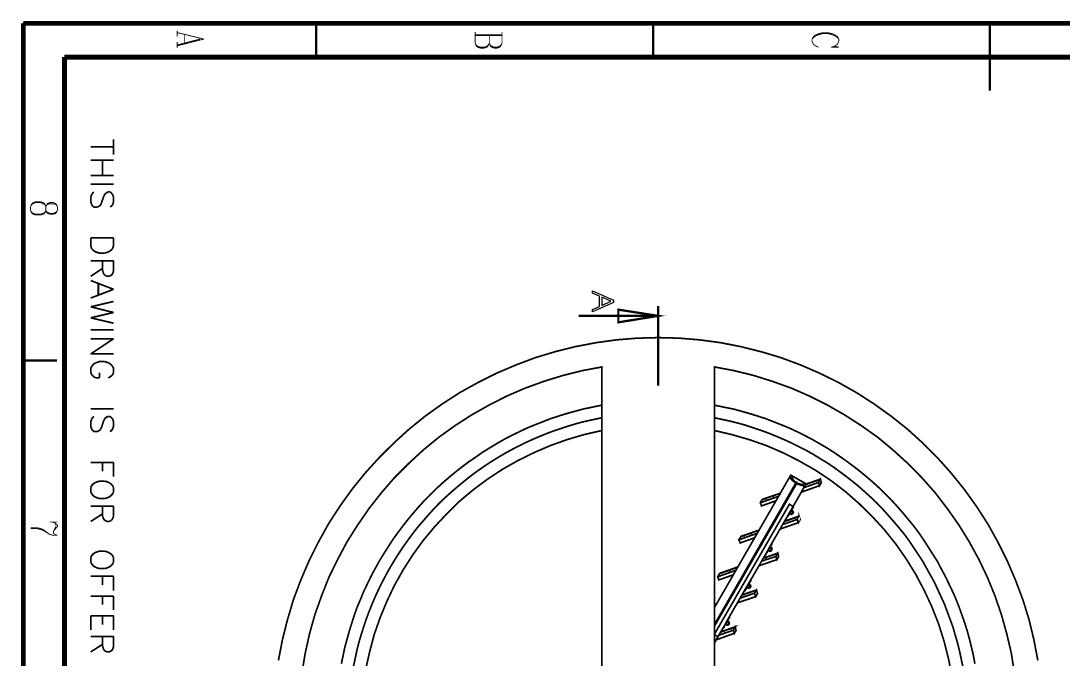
# Model space of a CAD drawing. Extents: x 0.1 to 11.6, y 0.3 to 16.2.
# Drawn here: x 0.14 to 6.29, y 12.47 to 16.23 of the extents above; entities that cross this region are included whole.
import ezdxf

# ---------------------------------------------------------------- set-up
doc = ezdxf.new("R2010")
doc.units = 0
doc.header["$MEASUREMENT"] = 0

msp = doc.modelspace()

# ---------------------------------------------------------------- linework, layer by layer
at = {"color": 0}
for points, const_width in [([(0.155003, 16.22), (11.57, 16.22)], 0.028333), ([(0.155003, 0.310004), (0.155003, 16.22)], 0.028333), ([(1.88499, 16.02), (1.88499, 16.22)], 0.013333), ([(3.87332, 16.02), (3.87332, 16.22)], 0.013333), ([(5.86165, 16.02), (5.86165, 16.22)], 0.013333), ([(5.86165, 16.22), (5.86165, 15.8217)], 0.013333), ([(1.06331, 16.1767), (1.06331, 16.1433)], 0.005208), ([(1.22168, 16.1267), (1.06331, 16.165)], 0.005208), ([(1.22168, 16.1267), (1.06331, 16.0867)], 0.005208), ([(1.19835, 16.1267), (1.06331, 16.0917)], 0.005208), ([(1.10834, 16.155), (1.10834, 16.1033)], 0.005208), ([(2.82335, 16.1017), (2.82335, 16.1683)], 0.005208), ([(2.98167, 16.1517), (2.82335, 16.1517)], 0.005208), ([(2.98167, 16.1467), (2.82335, 16.1467)], 0.005208), ([(2.90668, 16.1467), (2.90668, 16.1017)], 0.005208), ([(2.98167, 16.1683), (2.98167, 16.1017)], 0.005208), ([(4.81999, 16.1417), (4.81168, 16.125)], 0.005208), ([(4.81999, 16.135), (4.81168, 16.125)], 0.005208), ([(4.81168, 16.125), (4.81168, 16.1133)], 0.005208), ([(4.83501, 16.1517), (4.81999, 16.1417)], 0.005208), ([(4.83501, 16.1467), (4.81999, 16.135)], 0.005208), ([(4.84999, 16.1583), (4.83501, 16.1517)], 0.005208), ([(4.84999, 16.1517), (4.83501, 16.1467)], 0.005208), ([(4.87169, 16.1633), (4.84999, 16.1583)], 0.005208), ([(4.87169, 16.1583), (4.84999, 16.1517)], 0.005208), ([(4.91, 16.1633), (4.87169, 16.1633)], 0.005208), ([(4.91, 16.1583), (4.87169, 16.1583)], 0.005208), ([(4.93164, 16.1583), (4.91, 16.1633)], 0.005208), ([(4.93164, 16.1517), (4.91, 16.1583)], 0.005208), ([(4.94667, 16.1517), (4.93164, 16.1583)], 0.005208), ([(4.94667, 16.1467), (4.93164, 16.1517)], 0.005208), ([(4.96164, 16.1417), (4.94667, 16.1517)], 0.005208), ([(4.96164, 16.135), (4.94667, 16.1467)], 0.005208), ([(4.97, 16.125), (4.96164, 16.1417)], 0.005208), ([(4.97, 16.125), (4.96164, 16.135)], 0.005208), ([(4.97, 16.1133), (4.97, 16.125)], 0.005208), ([(1.06331, 16.11), (1.06331, 16.075)], 0.005208), ([(2.83003, 16.085), (2.82335, 16.1017)], 0.005208), ([(2.83003, 16.09), (2.82335, 16.1017)], 0.005208), ([(2.83832, 16.085), (2.83003, 16.09)], 0.005208), ([(2.83832, 16.0783), (2.83003, 16.085)], 0.005208), ([(2.85335, 16.0783), (2.83832, 16.085)], 0.005208), ([(2.85335, 16.0733), (2.83832, 16.0783)], 0.005208), ([(2.875, 16.0783), (2.85335, 16.0783)], 0.005208), ([(2.875, 16.0733), (2.85335, 16.0733)], 0.005208), ([(2.89165, 16.085), (2.875, 16.0783)], 0.005208), ([(2.89165, 16.0783), (2.875, 16.0733)], 0.005208), ([(2.89833, 16.09), (2.89165, 16.085)], 0.005208), ([(2.89833, 16.085), (2.89165, 16.0783)], 0.005208), ([(2.90668, 16.1017), (2.89833, 16.085)], 0.005208), ([(2.90668, 16.1017), (2.89833, 16.09)], 0.005208), ([(2.91336, 16.085), (2.90668, 16.1017)], 0.005208), ([(2.91336, 16.09), (2.90668, 16.1017)], 0.005208), ([(2.92165, 16.085), (2.91336, 16.09)], 0.005208), ([(2.92165, 16.0783), (2.91336, 16.085)], 0.005208), ([(2.93668, 16.0783), (2.92165, 16.085)], 0.005208), ([(2.93668, 16.0733), (2.92165, 16.0783)], 0.005208), ([(2.95167, 16.0783), (2.93668, 16.0783)], 0.005208), ([(2.95167, 16.0733), (2.93668, 16.0733)], 0.005208), ([(2.96669, 16.085), (2.95167, 16.0783)], 0.005208), ([(2.96669, 16.0783), (2.95167, 16.0733)], 0.005208), ([(2.97331, 16.09), (2.96669, 16.085)], 0.005208), ([(2.97331, 16.085), (2.96669, 16.0783)], 0.005208), ([(2.98167, 16.1017), (2.97331, 16.085)], 0.005208), ([(2.98167, 16.1017), (2.97331, 16.09)], 0.005208), ([(4.81168, 16.1133), (4.81999, 16.0967)], 0.005208), ([(4.81999, 16.0967), (4.83501, 16.085)], 0.005208), ([(4.83501, 16.085), (4.84999, 16.0783)], 0.005208), ([(4.94667, 16.085), (4.92503, 16.0783)], 0.005208), ([(4.92503, 16.0783), (4.97, 16.0783)], 0.005208), ([(4.94667, 16.085), (4.96164, 16.0967)], 0.005208), ([(4.97, 16.0783), (4.94667, 16.085)], 0.005208), ([(4.96164, 16.0967), (4.97, 16.1133)], 0.005208), ([(0.398329, 16.02), (11.315, 16.02)], 0.028333), ([(0.398329, 0.533311), (0.398329, 16.02)], 0.028333), ([(0.688314, 15.535), (0.688314, 15.445)], 0.01), ([(0.688314, 15.49), (0.553331, 15.49)], 0.01), ([(0.688314, 15.4117), (0.553331, 15.4117)], 0.01), ([(0.623318, 15.4117), (0.623318, 15.3217)], 0.01), ([(0.688314, 15.3217), (0.553331, 15.3217)], 0.01), ([(0.688314, 15.27), (0.553331, 15.27)], 0.01), ([(0.553331, 15.1933), (0.560004, 15.2117)], 0.01), ([(0.560004, 15.2117), (0.571669, 15.225)], 0.01), ([(0.629992, 15.1983), (0.616644, 15.16)], 0.01), ([(0.636664, 15.2117), (0.629992, 15.1983)], 0.01), ([(0.643338, 15.2183), (0.636664, 15.2117)], 0.01), ([(0.656685, 15.225), (0.643338, 15.2183)], 0.01), ([(0.668349, 15.225), (0.656685, 15.225)], 0.01), ([(0.68164, 15.2117), (0.668349, 15.225)], 0.01), ([(0.688314, 15.1933), (0.68164, 15.2117)], 0.01), ([(0.205024, 15.155), (0.198351, 15.1383)], 0.005208), ([(0.205024, 15.15), (0.198351, 15.1383)], 0.005208), ([(0.198351, 15.1383), (0.198351, 15.115)], 0.005208), ([(0.213325, 15.1617), (0.205024, 15.155)], 0.005208), ([(0.213325, 15.155), (0.205024, 15.15)], 0.005208), ([(0.228353, 15.1667), (0.213325, 15.1617)], 0.005208), ([(0.228353, 15.1617), (0.213325, 15.155)], 0.005208), ([(0.258356, 15.1667), (0.228353, 15.1667)], 0.005208), ([(0.258356, 15.1617), (0.228353, 15.1617)], 0.005208), ([(0.273329, 15.1617), (0.258356, 15.1667)], 0.005208), ([(0.273329, 15.155), (0.258356, 15.1617)], 0.005208), ([(0.281685, 15.155), (0.273329, 15.1617)], 0.005208), ([(0.281685, 15.15), (0.273329, 15.155)], 0.005208), ([(0.288357, 15.1383), (0.281685, 15.155)], 0.005208), ([(0.288357, 15.1383), (0.281685, 15.15)], 0.005208), ([(0.296658, 15.155), (0.288357, 15.1383)], 0.005208), ([(0.296658, 15.15), (0.288357, 15.1383)], 0.005208), ([(0.288357, 15.1383), (0.288357, 15.115)], 0.005208), ([(0.311686, 15.1617), (0.296658, 15.155)], 0.005208), ([(0.311686, 15.155), (0.296658, 15.15)], 0.005208), ([(0.333333, 15.1617), (0.311686, 15.1617)], 0.005208), ([(0.333333, 15.155), (0.311686, 15.155)], 0.005208), ([(0.348307, 15.155), (0.333333, 15.1617)], 0.005208), ([(0.348307, 15.15), (0.333333, 15.155)], 0.005208), ([(0.356663, 15.1383), (0.348307, 15.155)], 0.005208), ([(0.356663, 15.1383), (0.348307, 15.15)], 0.005208), ([(0.356663, 15.115), (0.356663, 15.1383)], 0.005208), ([(0.553331, 15.1667), (0.553331, 15.1933)], 0.01), ([(0.560004, 15.1467), (0.553331, 15.1667)], 0.01), ([(0.571669, 15.135), (0.560004, 15.1467)], 0.01), ([(0.591689, 15.135), (0.571669, 15.135)], 0.01), ([(0.604981, 15.1417), (0.591689, 15.135)], 0.01), ([(0.611654, 15.1467), (0.604981, 15.1417)], 0.01), ([(0.616644, 15.16), (0.611654, 15.1467)], 0.01), ([(0.668349, 15.135), (0.68164, 15.1467)], 0.01), ([(0.68164, 15.1467), (0.688314, 15.1667)], 0.01), ([(0.688314, 15.1667), (0.688314, 15.1933)], 0.01), ([(0.198351, 15.115), (0.205024, 15.0983)], 0.005208), ([(0.198351, 15.115), (0.205024, 15.105)], 0.005208), ([(0.205024, 15.105), (0.213325, 15.0983)], 0.005208), ([(0.205024, 15.0983), (0.213325, 15.0933)], 0.005208), ([(0.213325, 15.0983), (0.228353, 15.0933)], 0.005208), ([(0.213325, 15.0933), (0.228353, 15.0883)], 0.005208), ([(0.228353, 15.0933), (0.258356, 15.0933)], 0.005208), ([(0.228353, 15.0883), (0.258356, 15.0883)], 0.005208), ([(0.258356, 15.0933), (0.273329, 15.0983)], 0.005208), ([(0.258356, 15.0883), (0.273329, 15.0933)], 0.005208), ([(0.273329, 15.0983), (0.281685, 15.105)], 0.005208), ([(0.273329, 15.0933), (0.281685, 15.0983)], 0.005208), ([(0.281685, 15.0983), (0.288357, 15.115)], 0.005208), ([(0.281685, 15.105), (0.288357, 15.115)], 0.005208), ([(0.288357, 15.115), (0.296658, 15.0983)], 0.005208), ([(0.288357, 15.115), (0.296658, 15.105)], 0.005208), ([(0.296658, 15.105), (0.311686, 15.0983)], 0.005208), ([(0.296658, 15.0983), (0.311686, 15.0933)], 0.005208), ([(0.311686, 15.0983), (0.333333, 15.0983)], 0.005208), ([(0.311686, 15.0933), (0.333333, 15.0933)], 0.005208), ([(0.333333, 15.0983), (0.348307, 15.105)], 0.005208), ([(0.333333, 15.0933), (0.348307, 15.0983)], 0.005208), ([(0.348307, 15.0983), (0.356663, 15.115)], 0.005208), ([(0.348307, 15.105), (0.356663, 15.115)], 0.005208), ([(0.688314, 14.9533), (0.553331, 14.9533)], 0.01), ([(0.553331, 14.9083), (0.553331, 14.9533)], 0.01), ([(0.688314, 14.9533), (0.688314, 14.9083)], 0.01), ([(0.560004, 14.8883), (0.553331, 14.9083)], 0.01), ([(0.571669, 14.8767), (0.560004, 14.8883)], 0.01), ([(0.68164, 14.8883), (0.668349, 14.8767)], 0.01), ([(0.688314, 14.9083), (0.68164, 14.8883)], 0.01), ([(0.585015, 14.87), (0.571669, 14.8767)], 0.01), ([(0.604981, 14.8633), (0.585015, 14.87)], 0.01), ([(0.636664, 14.8633), (0.604981, 14.8633)], 0.01), ([(0.656685, 14.87), (0.636664, 14.8633)], 0.01), ([(0.668349, 14.8767), (0.656685, 14.87)], 0.01), ([(0.688314, 14.8183), (0.553331, 14.8183)], 0.01), ([(0.623318, 14.7733), (0.553331, 14.7267)], 0.01), ([(0.623318, 14.76), (0.623318, 14.8183)], 0.01), ([(0.688314, 14.8183), (0.688314, 14.76)], 0.01), ([(0.629992, 14.74), (0.623318, 14.76)], 0.01), ([(0.636664, 14.7333), (0.629992, 14.74)], 0.01), ([(0.650011, 14.7267), (0.636664, 14.7333)], 0.01), ([(0.663357, 14.7267), (0.650011, 14.7267)], 0.01), ([(0.675022, 14.7333), (0.663357, 14.7267)], 0.01), ([(0.68164, 14.74), (0.675022, 14.7333)], 0.01), ([(0.688314, 14.76), (0.68164, 14.74)], 0.01), ([(0.688314, 14.65), (0.553331, 14.7017)], 0.01), ([(0.688314, 14.65), (0.553331, 14.5983)], 0.01), ([(0.598307, 14.6817), (0.598307, 14.6167)], 0.01), ([(0.688314, 14.5783), (0.553331, 14.5467)], 0.01), ([(0.688314, 14.5133), (0.553331, 14.5467)], 0.01), ([(3.90332, 14.5517), (3.90332, 14.0817)], 0.013333), ([(0.688314, 14.5133), (0.553331, 14.4817)], 0.01), ([(0.688314, 14.45), (0.553331, 14.4817)], 0.01), ([(3.435, 14.4933), (3.90332, 14.4933)], 0.013333), ([(0.688314, 14.41), (0.553331, 14.41)], 0.01), ([(0.688314, 14.3583), (0.553331, 14.3583)], 0.01), ([(0.688314, 14.3583), (0.553331, 14.2683)], 0.01), ([(6.14501, 12.46), (6.12169, 12.5817), (6.09332, 12.7), (6.05664, 12.8184), (6.01335, 12.9333), (5.965, 13.0467), (5.91, 13.1567), (5.84999, 13.265), (5.78331, 13.3683), (5.71164, 13.4683), (5.63499, 13.5633), (5.55333, 13.655), (5.46669, 13.7416), (5.375, 13.825), (5.27832, 13.9017), (5.17833, 13.9733), (5.07497, 14.04), (4.96832, 14.1), (4.85667, 14.155), (4.74501, 14.2033), (4.62831, 14.2467), (4.51167, 14.2817), (4.39165, 14.3117), (4.27165, 14.335), (4.14833, 14.3517), (4.02669, 14.3617), (3.90332, 14.365), (3.78, 14.3617), (3.65831, 14.3517), (3.53668, 14.335), (3.41499, 14.3117), (3.29497, 14.2817), (3.17833, 14.2467), (3.06332, 14.2033), (2.94997, 14.155), (2.84, 14.1), (2.73167, 14.04), (2.62831, 13.9733), (2.52832, 13.9017), (2.43332, 13.825), (2.34169, 13.7416), (2.25499, 13.655), (2.17165, 13.5633), (2.095, 13.4683), (2.02333, 13.3683), (1.95665, 13.265), (1.89665, 13.1567), (1.84169, 13.0467), (1.79335, 12.9333), (1.75, 12.8184), (1.715, 12.7), (1.685, 12.5817), (1.66168, 12.46)], 0.01), ([(0.353353, 14.23), (0.155003, 14.23)], 0.013333), ([(0.688314, 14.2683), (0.553331, 14.2683)], 0.01), ([(0.571669, 14.21), (0.560004, 14.1967)], 0.01), ([(0.585015, 14.2167), (0.571669, 14.21)], 0.01), ([(0.604981, 14.2233), (0.585015, 14.2167)], 0.01), ([(0.636664, 14.2233), (0.604981, 14.2233)], 0.01), ([(0.656685, 14.2167), (0.636664, 14.2233)], 0.01), ([(0.668349, 14.21), (0.656685, 14.2167)], 0.01), ([(0.68164, 14.1967), (0.668349, 14.21)], 0.01), ([(0.560004, 14.1967), (0.553331, 14.185)], 0.01), ([(0.553331, 14.185), (0.553331, 14.1583)], 0.01), ([(0.553331, 14.1583), (0.560004, 14.145)], 0.01), ([(0.604981, 14.1583), (0.604981, 14.1267)], 0.01), ([(0.688314, 14.185), (0.68164, 14.1967)], 0.01), ([(0.68164, 14.145), (0.688314, 14.1583)], 0.01), ([(0.688314, 14.1583), (0.688314, 14.185)], 0.01), ([(3.57167, 9.99501), (3.57167, 14.1917), (3.45503, 14.17), (3.34169, 14.1417), (3.22835, 14.1067), (3.11833, 14.0667), (3.00999, 14.02), (2.905, 13.9667), (2.80165, 13.9083), (2.70335, 13.845), (2.60835, 13.7767), (2.51665, 13.7017), (2.43001, 13.6217), (2.34668, 13.5384), (2.27001, 13.45), (2.19667, 13.3567), (2.12999, 13.26), (2.06668, 13.16), (2.01167, 13.0566), (1.96001, 12.9517), (1.91667, 12.8417), (1.87668, 12.73), (1.845, 12.6166), (1.81999, 12.5033), (1.80003, 12.3867)], 0.01), ([(4.23665, 9.99501), (4.23665, 14.1917), (4.35167, 14.17), (4.46669, 14.1417), (4.57835, 14.1067), (4.69, 14.0667), (4.79665, 14.02), (4.90332, 13.9667), (5.00499, 13.9083), (5.10335, 13.845), (5.19997, 13.7767), (5.28999, 13.7017), (5.37831, 13.6217), (5.46001, 13.5384), (5.53836, 13.45), (5.61003, 13.3567), (5.67833, 13.26), (5.74001, 13.16), (5.79665, 13.0566), (5.84668, 12.9517), (5.89165, 12.8417), (5.93001, 12.73), (5.96164, 12.6166), (5.98833, 12.5033), (6.00667, 12.3867)], 0.01), ([(0.560004, 14.145), (0.571669, 14.1333)], 0.01), ([(0.571669, 14.1333), (0.585015, 14.1267)], 0.01), ([(0.585015, 14.1267), (0.604981, 14.1267)], 0.01), ([(0.656685, 14.1267), (0.668349, 14.1333)], 0.01), ([(0.668349, 14.1333), (0.68164, 14.145)], 0.01), ([(3.57167, 13.9667), (3.55664, 13.9633), (3.50836, 13.9533), (3.46001, 13.9433), (3.41168, 13.93), (3.36333, 13.9167), (3.315, 13.9017), (3.26833, 13.8867), (3.22168, 13.8683), (3.17503, 13.85), (3.12999, 13.8317), (3.08501, 13.81), (3.03999, 13.7884), (2.99501, 13.765), (2.95167, 13.74), (2.91, 13.715), (2.86664, 13.6883), (2.82667, 13.66), (2.785, 13.6317), (2.74501, 13.6017), (2.70665, 13.5717), (2.66835, 13.54), (2.62999, 13.5067), (2.59332, 13.4733), (2.55832, 13.4383), (2.52333, 13.4033), (2.49001, 13.3666), (2.45665, 13.3283), (2.42503, 13.29), (2.39501, 13.2517), (2.36501, 13.2116), (2.33501, 13.17), (2.30832, 13.1283), (2.28168, 13.0866), (2.25667, 13.045), (2.23167, 13), (2.20833, 12.9567), (2.18668, 12.9117), (2.16499, 12.8666), (2.14665, 12.8217), (2.12668, 12.775), (2.11003, 12.7283), (2.095, 12.6816), (2.08003, 12.6334), (2.06668, 12.585), (2.05333, 12.5367), (2.04335, 12.4883), (2.03331, 12.44)], 0.01), ([(5.77333, 12.44), (5.76497, 12.4883), (5.75331, 12.5367), (5.74164, 12.585), (5.72835, 12.6334), (5.71332, 12.6816), (5.69667, 12.7283), (5.68001, 12.775), (5.66168, 12.8217), (5.64165, 12.8666), (5.62001, 12.9117), (5.59831, 12.9567), (5.57497, 13), (5.55165, 13.045), (5.52501, 13.0866), (5.49832, 13.1283), (5.47168, 13.17), (5.44336, 13.2116), (5.41336, 13.2517), (5.38167, 13.29), (5.34999, 13.3283), (5.31668, 13.3666), (5.28331, 13.4033), (5.24832, 13.4383), (5.21332, 13.4733), (5.17665, 13.5067), (5.13835, 13.54), (5.09999, 13.5717), (5.06168, 13.6017), (5.02165, 13.6317), (4.98167, 13.66), (4.94, 13.6883), (4.89833, 13.715), (4.85499, 13.74), (4.81168, 13.765), (4.76665, 13.7884), (4.72331, 13.81), (4.67665, 13.8317), (4.63167, 13.85), (4.58501, 13.8683), (4.53836, 13.8867), (4.49164, 13.9017), (4.44336, 13.9167), (4.39665, 13.93), (4.34831, 13.9433), (4.29833, 13.9533), (4.25, 13.9633), (4.23665, 13.9667)], 0.01), ([(0.688314, 13.945), (0.553331, 13.945)], 0.01), ([(0.553331, 13.8683), (0.560004, 13.8867)], 0.01), ([(0.553331, 13.8417), (0.553331, 13.8683)], 0.01), ([(0.560004, 13.8233), (0.553331, 13.8417)], 0.01), ([(0.560004, 13.8867), (0.571669, 13.9)], 0.01), ([(0.629992, 13.875), (0.616644, 13.835)], 0.01), ([(0.636664, 13.8867), (0.629992, 13.875)], 0.01), ([(0.643338, 13.8933), (0.636664, 13.8867)], 0.01), ([(0.656685, 13.9), (0.643338, 13.8933)], 0.01), ([(0.668349, 13.9), (0.656685, 13.9)], 0.01), ([(0.68164, 13.8867), (0.668349, 13.9)], 0.01), ([(0.688314, 13.8683), (0.68164, 13.8867)], 0.01), ([(0.68164, 13.8233), (0.688314, 13.8417)], 0.01), ([(0.688314, 13.8417), (0.688314, 13.8683)], 0.01), ([(3.57167, 13.8917), (3.56999, 13.8917), (3.52333, 13.8817), (3.47667, 13.8717), (3.43001, 13.86), (3.38499, 13.8467), (3.33832, 13.8317), (3.29335, 13.8167), (3.24832, 13.8), (3.20335, 13.7817), (3.16, 13.7633), (3.11664, 13.7433), (3.07335, 13.7217), (3.03168, 13.7), (2.99001, 13.6767), (2.94835, 13.6517), (2.90831, 13.6267), (2.86833, 13.6), (2.82835, 13.5717), (2.78999, 13.5433), (2.75331, 13.5133), (2.71669, 13.4833), (2.68001, 13.4517), (2.64501, 13.42), (2.61003, 13.3867), (2.57667, 13.3517), (2.54497, 13.3167), (2.51335, 13.28), (2.48167, 13.2433), (2.45335, 13.2067), (2.42503, 13.1683), (2.39665, 13.1283), (2.37001, 13.0883), (2.345, 13.0483), (2.31999, 13.0067), (2.29665, 12.965), (2.27501, 12.9233), (2.25331, 12.88), (2.23335, 12.8366), (2.215, 12.7933), (2.19667, 12.7483), (2.18001, 12.7033), (2.16499, 12.6583), (2.15001, 12.6117), (2.13667, 12.5667), (2.125, 12.52), (2.11501, 12.4733), (2.10499, 12.4267)], 0.01), ([(5.70167, 12.4267), (5.69168, 12.4733), (5.68164, 12.52), (5.66997, 12.5667), (5.65668, 12.6117), (5.64333, 12.6583), (5.62668, 12.7033), (5.61003, 12.7483), (5.59332, 12.7933), (5.57335, 12.8366), (5.55333, 12.88), (5.53331, 12.9233), (5.50999, 12.965), (5.48665, 13.0067), (5.46332, 13.0483), (5.43668, 13.0883), (5.41, 13.1283), (5.38336, 13.1683), (5.35499, 13.2067), (5.32497, 13.2433), (5.29335, 13.28), (5.26167, 13.3167), (5.22999, 13.3517), (5.19667, 13.3867), (5.16168, 13.42), (5.12668, 13.4517), (5.09169, 13.4833), (5.05501, 13.5133), (5.01665, 13.5433), (4.97835, 13.5717), (4.94, 13.6), (4.90001, 13.6267), (4.85835, 13.6517), (4.81836, 13.6767), (4.77669, 13.7), (4.73335, 13.7217), (4.69, 13.7433), (4.64665, 13.7633), (4.60335, 13.7817), (4.55832, 13.8), (4.51335, 13.8167), (4.46832, 13.8317), (4.42333, 13.8467), (4.37668, 13.86), (4.33003, 13.8717), (4.28331, 13.8817), (4.23665, 13.8917)], 0.01), ([(0.571669, 13.81), (0.560004, 13.8233)], 0.01), ([(0.591689, 13.81), (0.571669, 13.81)], 0.01), ([(0.604981, 13.8167), (0.591689, 13.81)], 0.01), ([(0.611654, 13.8233), (0.604981, 13.8167)], 0.01), ([(0.616644, 13.835), (0.611654, 13.8233)], 0.01), ([(0.668349, 13.81), (0.68164, 13.8233)], 0.01), ([(3.57167, 13.8167), (3.46832, 13.7933), (3.36664, 13.7633), (3.26833, 13.7283), (3.17165, 13.6867), (3.07667, 13.64), (2.98503, 13.5883), (2.89665, 13.53), (2.81332, 13.4683), (2.73167, 13.4), (2.65668, 13.3267), (2.58501, 13.25), (2.51665, 13.1683), (2.45503, 13.0833), (2.39833, 12.995), (2.34668, 12.9033), (2.30165, 12.8083), (2.26167, 12.7116), (2.22667, 12.6117), (2.19997, 12.51), (2.17665, 12.4067)], 0.01), ([(5.63835, 12.3617), (5.61833, 12.4667), (5.59169, 12.5717), (5.56, 12.6733), (5.52001, 12.775), (5.47499, 12.8717), (5.42503, 12.9667), (5.36833, 13.0583), (5.30664, 13.1467), (5.24001, 13.23), (5.16667, 13.31), (5.09, 13.385), (5.00836, 13.4567), (4.92333, 13.5217), (4.83333, 13.5817), (4.74001, 13.635), (4.64501, 13.6833), (4.54497, 13.7267), (4.44499, 13.7617), (4.34169, 13.7917), (4.23665, 13.8167)], 0.01), ([(0.688314, 13.6283), (0.553331, 13.6283)], 0.01), ([(0.623318, 13.6283), (0.623318, 13.5767)], 0.01), ([(0.688314, 13.6283), (0.688314, 13.545)], 0.01), ([(4.23665, 12.7733), (4.68332, 13.5483), (4.685, 13.5517)], 0.01), ([(4.68164, 13.54), (4.68001, 13.5384), (4.71332, 13.5067), (4.715, 13.5084), (4.68164, 13.54), (4.68164, 13.5417), (4.68001, 13.5417), (4.68001, 13.5433)], 0.01), ([(4.68164, 13.54), (4.68164, 13.5417), (4.68001, 13.5417), (4.68001, 13.5433), (4.68164, 13.545)], 0.01), ([(4.68001, 13.5384), (4.68001, 13.54), (4.68001, 13.5417)], 0.01), ([(4.72331, 13.5033), (4.715, 13.5084), (4.72331, 13.5033), (4.72499, 13.505), (4.77001, 13.4933), (4.77165, 13.4933), (4.77669, 13.5017), (4.68668, 13.5533), (4.68164, 13.545), (4.68164, 13.5433), (4.68332, 13.5433)], 0.01), ([(4.68332, 13.5483), (4.685, 13.5483)], 0.01), ([(4.685, 13.5517), (4.68668, 13.5517)], 0.01), ([(4.86165, 13.5233), (4.86333, 13.525), (4.86165, 13.53), (4.86003, 13.5283)], 0.01), ([(0.560004, 13.4933), (0.553331, 13.48)], 0.01), ([(0.553331, 13.48), (0.553331, 13.4533)], 0.01), ([(0.571669, 13.505), (0.560004, 13.4933)], 0.01), ([(0.585015, 13.5117), (0.571669, 13.505)], 0.01), ([(0.604981, 13.5183), (0.585015, 13.5117)], 0.01), ([(0.636664, 13.5183), (0.604981, 13.5183)], 0.01), ([(0.656685, 13.5117), (0.636664, 13.5183)], 0.01), ([(0.668349, 13.505), (0.656685, 13.5117)], 0.01), ([(0.68164, 13.4933), (0.668349, 13.505)], 0.01), ([(0.688314, 13.48), (0.68164, 13.4933)], 0.01), ([(0.688314, 13.4533), (0.688314, 13.48)], 0.01), ([(4.23665, 12.6733), (4.715, 13.505)], 0.01), ([(4.72, 13.5017), (4.23665, 12.6634)], 0.01), ([(4.68332, 13.3383), (4.69997, 13.3683), (4.77333, 13.4967), (4.77501, 13.5)], 0.01), ([(4.71332, 13.5067), (4.72331, 13.5017)], 0.01), ([(4.715, 13.51), (4.72499, 13.505)], 0.01), ([(4.77001, 13.4916), (4.77001, 13.49), (4.76833, 13.49), (4.72331, 13.5033), (4.72331, 13.5017), (4.76665, 13.4883), (4.76833, 13.49)], 0.01), ([(4.72331, 13.5033), (4.76833, 13.4916), (4.77001, 13.4933)], 0.01), ([(4.85667, 13.4916), (4.75, 13.4533)], 0.01), ([(4.84999, 13.51), (4.76497, 13.48)], 0.01), ([(4.77001, 13.49), (4.76833, 13.4883), (4.76665, 13.4883)], 0.01), ([(4.77165, 13.4933), (4.77001, 13.4916), (4.77001, 13.49), (4.76833, 13.49), (4.76833, 13.4916)], 0.01), ([(4.77333, 13.4967), (4.77501, 13.4967)], 0.01), ([(4.77501, 13.5), (4.86165, 13.53)], 0.01), ([(4.77501, 13.4983), (4.86003, 13.5283)], 0.01), ([(4.77501, 13.5), (4.77669, 13.5)], 0.01), ([(0.553331, 13.4533), (0.560004, 13.4417)], 0.01), ([(0.560004, 13.4417), (0.571669, 13.4283)], 0.01), ([(0.571669, 13.4283), (0.585015, 13.4217)], 0.01), ([(0.585015, 13.4217), (0.604981, 13.415)], 0.01), ([(0.604981, 13.415), (0.636664, 13.415)], 0.01), ([(0.636664, 13.415), (0.656685, 13.4217)], 0.01), ([(0.656685, 13.4217), (0.668349, 13.4283)], 0.01), ([(0.668349, 13.4283), (0.68164, 13.4417)], 0.01), ([(0.68164, 13.4417), (0.688314, 13.4533)], 0.01), ([(4.59831, 13.4017), (4.51335, 13.3717), (4.50667, 13.39), (4.61333, 13.4283)], 0.01), ([(4.50667, 13.39), (4.51665, 13.4083), (4.625, 13.4467)], 0.01), ([(4.52001, 13.41), (4.52165, 13.4117), (4.625, 13.4467)], 0.01), ([(4.62332, 13.445), (4.62332, 13.4434), (4.62169, 13.4434), (4.62332, 13.4434)], 0.01), ([(0.688314, 13.37), (0.553331, 13.37)], 0.01), ([(0.623318, 13.3117), (0.623318, 13.37)], 0.01), ([(0.688314, 13.37), (0.688314, 13.3117)], 0.01), ([(4.69997, 13.3683), (4.67833, 13.3817), (4.23665, 12.6166)], 0.01), ([(4.69835, 13.3666), (4.70167, 13.365), (4.69168, 13.3483), (4.69, 13.3467), (4.69, 13.345), (4.69168, 13.345), (4.69997, 13.34), (4.70167, 13.3317), (4.69667, 13.325), (4.68832, 13.3217), (4.68164, 13.325), (4.68164, 13.3267), (4.68001, 13.3267), (4.67833, 13.3267), (4.67833, 13.325), (4.66835, 13.3083)], 0.01), ([(0.623318, 13.325), (0.553331, 13.28)], 0.01), ([(0.629992, 13.2933), (0.623318, 13.3117)], 0.01), ([(0.636664, 13.2867), (0.629992, 13.2933)], 0.01), ([(0.68164, 13.2933), (0.675022, 13.2867)], 0.01), ([(0.688314, 13.3117), (0.68164, 13.2933)], 0.01), ([(4.68164, 13.3366), (4.55664, 13.12)], 0.01), ([(4.72331, 13.2917), (4.63835, 13.2617)], 0.01), ([(4.65001, 13.2817), (4.73503, 13.3117)], 0.01), ([(4.65001, 13.28), (4.73503, 13.31)], 0.01), ([(4.69997, 13.3333), (4.69667, 13.34), (4.69168, 13.3417), (4.69, 13.3433), (4.68832, 13.3467), (4.68832, 13.3483), (4.68832, 13.3467), (4.69, 13.3433), (4.69168, 13.3417), (4.69835, 13.3383), (4.69997, 13.3317), (4.69667, 13.3267), (4.69, 13.3233), (4.68332, 13.3267), (4.68001, 13.3283), (4.67833, 13.3283), (4.67665, 13.3267)], 0.01), ([(4.67833, 13.325), (4.67833, 13.3267), (4.68001, 13.3267), (4.68164, 13.3267), (4.68164, 13.325), (4.68832, 13.3217), (4.69499, 13.3233), (4.69997, 13.3283)], 0.01), ([(4.73665, 13.305), (4.73665, 13.3066), (4.73503, 13.3117), (4.73503, 13.31)], 0.01), ([(0.235026, 13.2433), (0.198351, 13.2433)], 0.005208), ([(0.235026, 13.2383), (0.198351, 13.2383)], 0.005208), ([(0.258356, 13.2383), (0.235026, 13.2433)], 0.005208), ([(0.258356, 13.2317), (0.235026, 13.2383)], 0.005208), ([(0.273329, 13.2317), (0.258356, 13.2383)], 0.005208), ([(0.273329, 13.2267), (0.258356, 13.2317)], 0.005208), ([(0.311686, 13.2033), (0.273329, 13.2317)], 0.005208), ([(0.356663, 13.2767), (0.311686, 13.2767)], 0.005208), ([(0.32666, 13.2767), (0.341689, 13.2717)], 0.005208), ([(0.356663, 13.25), (0.333333, 13.2217)], 0.005208), ([(0.348307, 13.25), (0.333333, 13.2217)], 0.005208), ([(0.341689, 13.2717), (0.356663, 13.26)], 0.005208), ([(0.341689, 13.2717), (0.348307, 13.26)], 0.005208), ([(0.348307, 13.26), (0.348307, 13.25)], 0.005208), ([(0.356663, 13.26), (0.356663, 13.25)], 0.005208), ([(0.650011, 13.28), (0.636664, 13.2867)], 0.01), ([(0.663357, 13.28), (0.650011, 13.28)], 0.01), ([(0.675022, 13.2867), (0.663357, 13.28)], 0.01), ([(4.37999, 13.1717), (4.39165, 13.19), (4.49832, 13.2283)], 0.01), ([(4.39501, 13.1917), (4.39501, 13.1934), (4.49832, 13.2283)], 0.01), ([(4.49832, 13.2267), (4.49669, 13.2267), (4.49669, 13.225), (4.49501, 13.225), (4.49669, 13.225)], 0.01), ([(4.73167, 13.2733), (4.62332, 13.235)], 0.01), ([(0.311686, 13.2033), (0.273329, 13.2267)], 0.005208), ([(0.333333, 13.1983), (0.311686, 13.2033)], 0.005208), ([(0.333333, 13.2217), (0.333333, 13.21)], 0.005208), ([(0.333333, 13.21), (0.341689, 13.2033)], 0.005208), ([(0.356663, 13.1983), (0.333333, 13.1983)], 0.005208), ([(0.341689, 13.2033), (0.356663, 13.1983)], 0.005208), ([(4.47168, 13.1833), (4.38835, 13.1533), (4.37999, 13.1717), (4.48833, 13.21)], 0.01), ([(0.604981, 13.105), (0.585015, 13.0983)], 0.01), ([(0.636664, 13.105), (0.604981, 13.105)], 0.01), ([(0.656685, 13.0983), (0.636664, 13.105)], 0.01), ([(4.55664, 13.1183), (4.43164, 12.9033)], 0.01), ([(4.53999, 13.0917), (4.54167, 13.09), (4.55165, 13.1067), (4.55165, 13.1083), (4.55333, 13.1083), (4.55501, 13.1083), (4.56332, 13.1033), (4.57167, 13.1067), (4.57497, 13.1133), (4.57335, 13.1217), (4.56668, 13.1267), (4.565, 13.1267), (4.565, 13.1283), (4.565, 13.13), (4.565, 13.1283), (4.565, 13.1267), (4.56668, 13.1267), (4.56836, 13.1267), (4.56836, 13.125), (4.56999, 13.125), (4.57167, 13.125), (4.57167, 13.1233), (4.57335, 13.1233), (4.57335, 13.1217), (4.57497, 13.1217), (4.57497, 13.12), (4.57497, 13.1183), (4.57497, 13.1166), (4.57497, 13.115), (4.57497, 13.1133), (4.57497, 13.1117), (4.57497, 13.11), (4.57497, 13.1166), (4.57335, 13.1233), (4.56668, 13.1267), (4.565, 13.1267), (4.565, 13.1283), (4.565, 13.13), (4.57497, 13.1467), (4.57335, 13.1483), (4.57497, 13.1467), (4.57335, 13.1483)], 0.01), ([(4.56332, 13.1317), (4.56332, 13.1283), (4.56332, 13.125), (4.56668, 13.125), (4.57167, 13.12), (4.57335, 13.1133), (4.56999, 13.1083), (4.56332, 13.1067), (4.55664, 13.11), (4.55501, 13.11), (4.55165, 13.11), (4.55003, 13.1083)], 0.01), ([(4.56332, 13.1067), (4.56168, 13.1067), (4.56, 13.1067), (4.55832, 13.1083), (4.55664, 13.11), (4.55501, 13.11), (4.55165, 13.11), (4.55003, 13.1083), (4.55165, 13.11), (4.55501, 13.11), (4.55664, 13.11), (4.56168, 13.1067), (4.56836, 13.1067), (4.57167, 13.11)], 0.01), ([(0.560004, 13.08), (0.553331, 13.0667)], 0.01), ([(0.553331, 13.0667), (0.553331, 13.04)], 0.01), ([(0.571669, 13.0917), (0.560004, 13.08)], 0.01), ([(0.585015, 13.0983), (0.571669, 13.0917)], 0.01), ([(0.668349, 13.0917), (0.656685, 13.0983)], 0.01), ([(0.68164, 13.08), (0.668349, 13.0917)], 0.01), ([(0.688314, 13.0667), (0.68164, 13.08)], 0.01), ([(0.688314, 13.04), (0.688314, 13.0667)], 0.01), ([(4.60499, 13.055), (4.49832, 13.0183)], 0.01), ([(4.59831, 13.0733), (4.51335, 13.045)], 0.01), ([(4.52333, 13.0633), (4.60835, 13.0917)], 0.01), ([(4.52501, 13.0633), (4.61003, 13.0933)], 0.01), ([(4.61003, 13.0866), (4.61165, 13.0883), (4.61003, 13.0933), (4.60835, 13.0917)], 0.01), ([(0.553331, 13.04), (0.560004, 13.0283)], 0.01), ([(0.560004, 13.0283), (0.571669, 13.015)], 0.01), ([(0.571669, 13.015), (0.585015, 13.0084)], 0.01), ([(0.585015, 13.0084), (0.604981, 13.0017)], 0.01), ([(0.604981, 13.0017), (0.636664, 13.0017)], 0.01), ([(0.636664, 13.0017), (0.656685, 13.0084)], 0.01), ([(0.656685, 13.0084), (0.668349, 13.015)], 0.01), ([(0.668349, 13.015), (0.68164, 13.0283)], 0.01), ([(0.68164, 13.0283), (0.688314, 13.04)], 0.01), ([(4.34668, 12.965), (4.26167, 12.935), (4.25499, 12.9533), (4.36165, 12.9916)], 0.01), ([(4.25499, 12.9533), (4.26497, 12.9717), (4.37332, 13.01)], 0.01), ([(4.26833, 12.9733), (4.27001, 12.975), (4.37332, 13.0117)], 0.01), ([(0.688314, 12.9567), (0.553331, 12.9567)], 0.01), ([(0.623318, 12.9567), (0.623318, 12.905)], 0.01), ([(0.688314, 12.9567), (0.688314, 12.8717)], 0.01), ([(4.44667, 12.93), (4.44997, 12.93), (4.43832, 12.9117), (4.43832, 12.91), (4.44, 12.91), (4.44, 12.9083), (4.44835, 12.9033), (4.44997, 12.895), (4.44499, 12.8883), (4.43668, 12.8867), (4.43001, 12.89), (4.42833, 12.89), (4.42665, 12.89), (4.41667, 12.8717), (4.41336, 12.8733)], 0.01), ([(4.44997, 12.93), (4.45167, 12.93)], 0.01), ([(4.43001, 12.9017), (4.30501, 12.685)], 0.01), ([(4.47168, 12.8567), (4.38667, 12.8267)], 0.01), ([(4.39833, 12.8467), (4.48335, 12.875), (4.48335, 12.8733)], 0.01), ([(4.39833, 12.845), (4.48335, 12.875)], 0.01), ([(4.42503, 12.89), (4.42665, 12.8917), (4.42833, 12.8933), (4.43164, 12.8917), (4.43668, 12.8883), (4.44168, 12.8883), (4.44667, 12.8933), (4.44168, 12.8883), (4.43668, 12.8883), (4.43164, 12.8917), (4.42833, 12.8933), (4.42665, 12.8917), (4.42503, 12.89), (4.42665, 12.8917), (4.42833, 12.8933), (4.43164, 12.8917), (4.43832, 12.8883), (4.44336, 12.89), (4.44835, 12.8967), (4.44667, 12.9033), (4.44, 12.9067), (4.43832, 12.9083), (4.43668, 12.91), (4.43668, 12.9134)], 0.01), ([(4.48503, 12.8683), (4.48503, 12.87), (4.48335, 12.875)], 0.01), ([(0.688314, 12.84), (0.553331, 12.84)], 0.01), ([(0.623318, 12.84), (0.623318, 12.7884)], 0.01), ([(0.688314, 12.84), (0.688314, 12.7567)], 0.01), ([(4.47999, 12.8366), (4.37169, 12.8)], 0.01), ([(4.23665, 12.7884), (4.24669, 12.7933)], 0.01), ([(4.23665, 12.7884), (4.24669, 12.7917)], 0.01), ([(4.23665, 12.7733), (4.23833, 12.7733)], 0.01), ([(4.24669, 12.79), (4.24501, 12.79), (4.24333, 12.79), (4.24501, 12.79)], 0.01), ([(0.688314, 12.7233), (0.553331, 12.7233)], 0.01), ([(0.553331, 12.7233), (0.553331, 12.64)], 0.01), ([(0.623318, 12.7233), (0.623318, 12.6717)], 0.01), ([(0.688314, 12.7233), (0.688314, 12.64)], 0.01), ([(4.30501, 12.6833), (4.25667, 12.6), (4.23665, 12.6117)], 0.01), ([(4.32167, 12.7116), (4.32335, 12.7116), (4.31332, 12.6934), (4.31332, 12.6917), (4.315, 12.69), (4.31332, 12.6917), (4.31332, 12.6934), (4.31332, 12.6917), (4.315, 12.69), (4.32167, 12.6867), (4.32335, 12.6783), (4.31999, 12.67), (4.31168, 12.6683), (4.30333, 12.6717), (4.30165, 12.6717), (4.30003, 12.6717), (4.28999, 12.6533), (4.28836, 12.655)], 0.01), ([(4.31168, 12.695), (4.31, 12.6917), (4.31168, 12.69), (4.315, 12.6883), (4.31999, 12.685), (4.32167, 12.6783), (4.31836, 12.6717), (4.31168, 12.67), (4.30501, 12.6733), (4.30333, 12.675), (4.30003, 12.675), (4.29833, 12.6717)], 0.01), ([(4.32167, 12.6733), (4.32335, 12.68), (4.32167, 12.6867), (4.315, 12.69)], 0.01), ([(4.32167, 12.6733), (4.32335, 12.68), (4.32167, 12.6867), (4.315, 12.69)], 0.01), ([(4.35335, 12.62), (4.24669, 12.5817)], 0.01), ([(4.34668, 12.6383), (4.26167, 12.6083)], 0.01), ([(4.27165, 12.6267), (4.35667, 12.6567)], 0.01), ([(4.27333, 12.6283), (4.35835, 12.6583), (4.35667, 12.6567)], 0.01), ([(4.35835, 12.6517), (4.36003, 12.6533), (4.35835, 12.6583)], 0.01), ([(0.688314, 12.6017), (0.553331, 12.6017)], 0.01), ([(0.623318, 12.555), (0.553331, 12.51)], 0.01), ([(0.623318, 12.5433), (0.623318, 12.6017)], 0.01), ([(0.688314, 12.6017), (0.688314, 12.5433)], 0.01), ([(4.23665, 12.565), (4.25667, 12.6)], 0.01), ([(0.629992, 12.5233), (0.623318, 12.5433)], 0.01), ([(0.636664, 12.5167), (0.629992, 12.5233)], 0.01), ([(0.650011, 12.51), (0.636664, 12.5167)], 0.01), ([(0.663357, 12.51), (0.650011, 12.51)], 0.01), ([(0.675022, 12.5167), (0.663357, 12.51)], 0.01), ([(0.68164, 12.5233), (0.675022, 12.5167)], 0.01), ([(0.688314, 12.5433), (0.68164, 12.5233)], 0.01)]:
    msp.add_lwpolyline(points, dxfattribs=dict(at, const_width=const_width))
for points, const_width in [([(0.155003, 16.22), (11.57, 16.22), (11.57, 0.310004), (0.155003, 0.310004), (0.155003, 16.22)], 0.005208), ([(3.90332, 14.4933), (3.66835, 14.455), (3.66835, 14.53), (3.90332, 14.4933)], 0.013333), ([(4.715, 13.51), (4.68332, 13.5433), (4.68164, 13.54), (4.715, 13.5084), (4.715, 13.51)], 0.01), ([(4.69, 13.54), (4.69, 13.5384), (4.69168, 13.5367), (4.69499, 13.5367), (4.69336, 13.5384), (4.69168, 13.54), (4.69, 13.54)], 0.01), ([(4.84999, 13.51), (4.85667, 13.4916), (4.86664, 13.51), (4.86003, 13.5283), (4.84999, 13.51)], 0.01), ([(4.72, 13.5117), (4.72168, 13.51), (4.72331, 13.5084), (4.72499, 13.5084), (4.72331, 13.51), (4.72168, 13.5117), (4.72, 13.5117)], 0.01), ([(4.75667, 13.5), (4.75836, 13.5), (4.75999, 13.4983), (4.76167, 13.4967), (4.76335, 13.4967), (4.76167, 13.4983), (4.75999, 13.5), (4.75836, 13.5), (4.75667, 13.5)], 0.01), ([(4.79335, 13.5033), (4.79497, 13.5033), (4.79665, 13.505), (4.79497, 13.505), (4.79497, 13.5033), (4.79335, 13.5033)], 0.01), ([(4.83664, 13.5183), (4.83832, 13.5183), (4.83832, 13.52), (4.84, 13.52), (4.83832, 13.52), (4.83832, 13.5183), (4.83664, 13.5183)], 0.01), ([(4.535, 13.4134), (4.53668, 13.4134), (4.53836, 13.4134), (4.53836, 13.415), (4.53668, 13.415), (4.53668, 13.4134), (4.535, 13.4134)], 0.01), ([(4.57835, 13.4283), (4.58003, 13.4283), (4.58165, 13.4283), (4.58165, 13.43), (4.58003, 13.43), (4.58003, 13.4283), (4.57835, 13.4283)], 0.01), ([(4.66667, 13.3083), (4.66835, 13.3083), (4.66667, 13.3083)], 0.01), ([(4.69, 13.325), (4.69499, 13.3283), (4.69835, 13.3333), (4.69499, 13.3383), (4.69, 13.3417), (4.685, 13.3383), (4.68164, 13.3333), (4.685, 13.3283), (4.69, 13.325)], 0.01), ([(4.69, 13.325), (4.69667, 13.3267), (4.69835, 13.3333), (4.69667, 13.34), (4.69, 13.3417), (4.68332, 13.34), (4.68164, 13.3333), (4.68332, 13.3267), (4.69, 13.325)], 0.01), ([(4.71001, 13.3), (4.71164, 13.3), (4.71164, 13.3017), (4.71332, 13.3017), (4.71164, 13.3017), (4.71164, 13.3), (4.71001, 13.3)], 0.01), ([(4.72331, 13.2917), (4.73167, 13.2733), (4.74164, 13.2917), (4.73503, 13.31), (4.72331, 13.2917)], 0.01), ([(4.66667, 13.285), (4.66835, 13.285), (4.66997, 13.2867), (4.66835, 13.2867), (4.66835, 13.285), (4.66667, 13.285)], 0.01), ([(4.41, 13.195), (4.41168, 13.195), (4.41168, 13.1967), (4.41336, 13.1967), (4.41168, 13.1967), (4.41, 13.1967), (4.41, 13.195)], 0.01), ([(4.45335, 13.21), (4.45503, 13.21), (4.45503, 13.2116), (4.45665, 13.2116), (4.45503, 13.2116), (4.45335, 13.2116), (4.45335, 13.21)], 0.01), ([(4.565, 13.1067), (4.56999, 13.1083), (4.57335, 13.115), (4.56999, 13.1217), (4.565, 13.125), (4.55832, 13.1217), (4.55501, 13.115), (4.55832, 13.1083), (4.565, 13.1067)], 0.01), ([(4.565, 13.1067), (4.56999, 13.11), (4.57167, 13.115), (4.56999, 13.1217), (4.565, 13.1233), (4.55832, 13.1217), (4.55664, 13.115), (4.55832, 13.11), (4.565, 13.1067)], 0.01), ([(4.54167, 13.0667), (4.54335, 13.0684), (4.54497, 13.0684), (4.54335, 13.0684), (4.54167, 13.0684), (4.54167, 13.0667)], 0.01), ([(4.58501, 13.0817), (4.58501, 13.0833), (4.58664, 13.0833), (4.58832, 13.0833), (4.58664, 13.0833), (4.58501, 13.0833), (4.58501, 13.0817)], 0.01), ([(4.59831, 13.0733), (4.60499, 13.055), (4.61501, 13.0733), (4.60835, 13.0917), (4.59831, 13.0733)], 0.01), ([(4.32667, 12.9933), (4.32667, 12.9916), (4.32835, 12.9933), (4.33003, 12.9933), (4.32835, 12.9933), (4.32667, 12.9933)], 0.01), ([(4.37169, 13.0084), (4.37001, 13.0084), (4.37001, 13.0067), (4.37001, 13.0084), (4.37169, 13.0084)], 0.01), ([(4.28331, 12.9783), (4.28331, 12.9767), (4.285, 12.9767), (4.285, 12.9783), (4.28668, 12.9783), (4.285, 12.9783), (4.28331, 12.9783)], 0.01), ([(4.44667, 12.93), (4.44997, 12.93), (4.44667, 12.93)], 0.01), ([(4.43832, 12.89), (4.44336, 12.8917), (4.44667, 12.8967), (4.44336, 12.9033), (4.43832, 12.905), (4.43332, 12.9033), (4.43001, 12.8967), (4.43332, 12.8917), (4.43832, 12.89)], 0.01), ([(4.43832, 12.8883), (4.44499, 12.8917), (4.44667, 12.8967), (4.44499, 12.9033), (4.43832, 12.9067), (4.43164, 12.9033), (4.43001, 12.8967), (4.43164, 12.8917), (4.43832, 12.8883)], 0.01), ([(4.44835, 12.8917), (4.44997, 12.8983), (4.44667, 12.905), (4.44, 12.9083), (4.44, 12.91), (4.43832, 12.91), (4.43832, 12.9117), (4.43832, 12.91), (4.44, 12.91), (4.44, 12.9083), (4.44667, 12.905), (4.44997, 12.8983), (4.44835, 12.8917)], 0.01), ([(4.45833, 12.865), (4.46001, 12.865), (4.46164, 12.865), (4.46001, 12.865), (4.45833, 12.865)], 0.01), ([(4.47168, 12.8567), (4.47999, 12.8366), (4.49001, 12.855), (4.48335, 12.875), (4.47168, 12.8567)], 0.01), ([(4.41499, 12.85), (4.41667, 12.85), (4.41835, 12.85), (4.41667, 12.85), (4.41499, 12.85)], 0.01), ([(4.31999, 12.675), (4.31668, 12.6717), (4.31, 12.67), (4.30501, 12.6733), (4.30333, 12.675), (4.30003, 12.675), (4.29833, 12.6733), (4.30003, 12.675), (4.30333, 12.675), (4.30501, 12.6733), (4.31, 12.67), (4.31668, 12.6717), (4.31999, 12.675)], 0.01), ([(4.31332, 12.67), (4.31836, 12.6733), (4.32167, 12.68), (4.31836, 12.685), (4.31332, 12.6883), (4.30664, 12.685), (4.30333, 12.68), (4.30664, 12.6733), (4.31332, 12.67)], 0.01), ([(4.31332, 12.6717), (4.31836, 12.6733), (4.31999, 12.68), (4.31836, 12.685), (4.31332, 12.6867), (4.30664, 12.685), (4.30501, 12.68), (4.30664, 12.6733), (4.31332, 12.6717)], 0.01), ([(4.32167, 12.7133), (4.32335, 12.7116), (4.32167, 12.7133)], 0.01), ([(4.28999, 12.6317), (4.29167, 12.6317), (4.29335, 12.6317), (4.29335, 12.6334), (4.29167, 12.6334), (4.29167, 12.6317), (4.28999, 12.6317)], 0.01), ([(4.33333, 12.6467), (4.33501, 12.6467), (4.33664, 12.6483), (4.33501, 12.6483), (4.33501, 12.6467), (4.33333, 12.6467)], 0.01), ([(4.34668, 12.6383), (4.35335, 12.62), (4.36333, 12.6367), (4.35667, 12.6567), (4.34668, 12.6383)], 0.01)]:
    msp.add_lwpolyline(points, close=True, dxfattribs=dict(at, const_width=const_width))
for points in [[(3.64031, 14.5725), (3.51531, 14.5167), (3.51531, 14.5306), (3.55697, 14.549), (3.55675, 14.6092), (3.51508, 14.6278), (3.51508, 14.6417), (3.64008, 14.5864), (3.64031, 14.5725)], [(3.62489, 14.5794), (3.57064, 14.6031), (3.57086, 14.5551), (3.62489, 14.5794)], [(3.90332, 14.4933), (3.66835, 14.455), (3.66835, 14.53), (3.90332, 14.4933)]]:
    msp.add_lwpolyline(points, close=True, dxfattribs=at)

doc.saveas('drawing.dxf')
